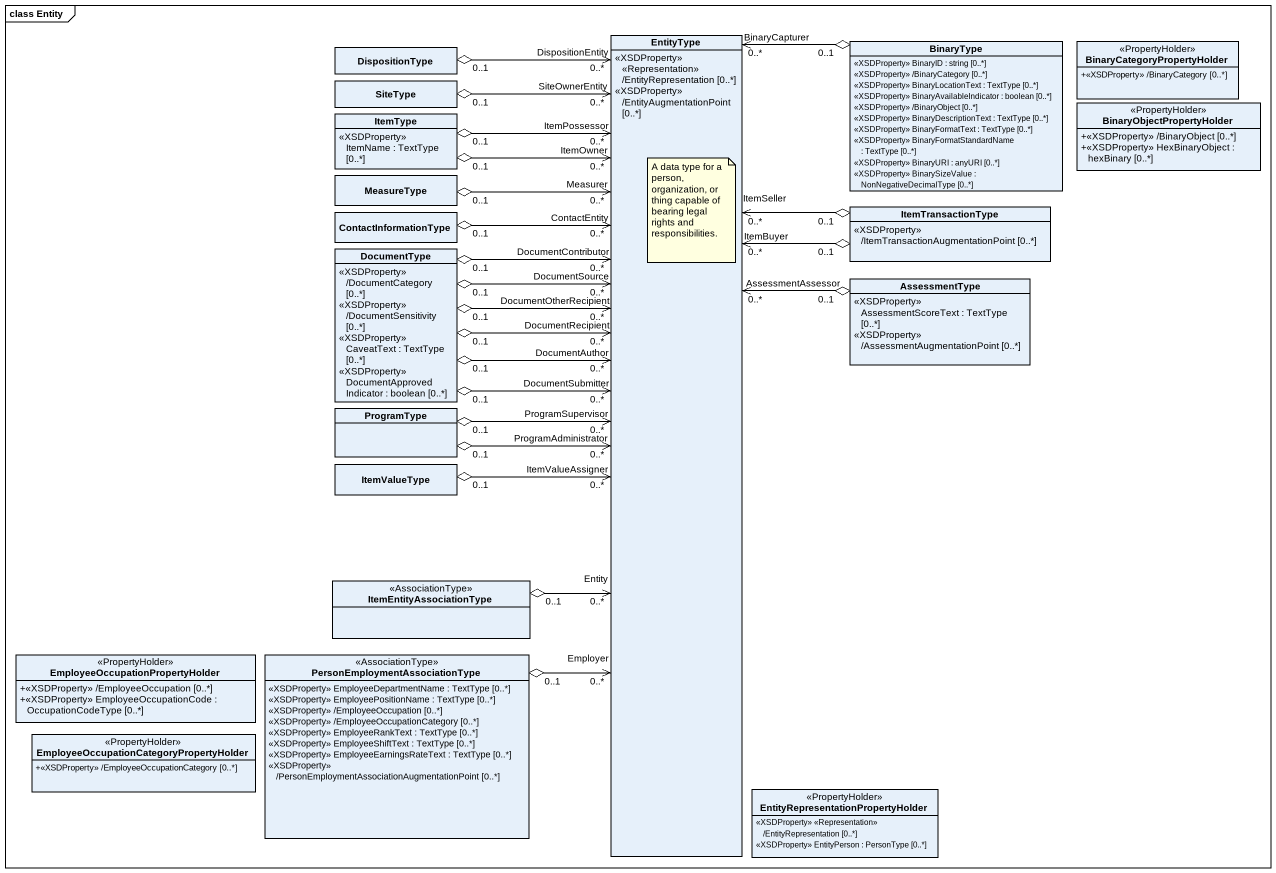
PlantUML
@startuml
mainframe class Entity
hide circle
hide empty members
skinparam classAttributeIconSize 0
class DispositionType
class EntityType {
  <<XSDProperty>> <<Representation>> /EntityRepresentation [0..*]
  <<XSDProperty>> /EntityAugmentationPoint [0..*]
}
class BinaryType {
  <<XSDProperty>> BinaryID : string [0..*]
  <<XSDProperty>> /BinaryCategory [0..*]
  <<XSDProperty>> BinaryLocationText : TextType [0..*]
  <<XSDProperty>> BinaryAvailableIndicator : boolean [0..*]
  <<XSDProperty>> /BinaryObject [0..*]
  <<XSDProperty>> BinaryDescriptionText : TextType [0..*]
  <<XSDProperty>> BinaryFormatText : TextType [0..*]
  <<XSDProperty>> BinaryFormatStandardName : TextType [0..*]
  <<XSDProperty>> BinaryURI : anyURI [0..*]
  <<XSDProperty>> BinarySizeValue : NonNegativeDecimalType [0..*]
}
class BinaryCategoryPropertyHolder <<PropertyHolder>> {
  +<<XSDProperty>> /BinaryCategory [0..*]
}
class SiteType
class BinaryObjectPropertyHolder <<PropertyHolder>> {
  +<<XSDProperty>> /BinaryObject [0..*]
  +<<XSDProperty>> HexBinaryObject : hexBinary [0..*]
}
class ItemType {
  <<XSDProperty>> ItemName : TextType [0..*]
}
class MeasureType
class ContactInformationType
class ItemTransactionType {
  <<XSDProperty>> /ItemTransactionAugmentationPoint [0..*]
}
class DocumentType {
  <<XSDProperty>> /DocumentCategory [0..*]
  <<XSDProperty>> /DocumentSensitivity [0..*]
  <<XSDProperty>> CaveatText : TextType [0..*]
  <<XSDProperty>> DocumentApprovedIndicator : boolean [0..*]
}
class AssessmentType {
  <<XSDProperty>> AssessmentScoreText : TextType [0..*]
  <<XSDProperty>> /AssessmentAugmentationPoint [0..*]
}
class ProgramType
class ItemValueType
class ItemEntityAssociationType <<AssociationType>>
class "EmployeeOccupationPropertyHolder" as EmployeeOccupationPropertyHo <<PropertyHolder>> {
  +<<XSDProperty>> /EmployeeOccupation [0..*]
  +<<XSDProperty>> EmployeeOccupationCode : OccupationCodeType [0..*]
}
class "PersonEmploymentAssociationType" as PersonEmploymentAssociationT <<AssociationType>> {
  <<XSDProperty>> EmployeeDepartmentName : TextType [0..*]
  <<XSDProperty>> EmployeePositionName : TextType [0..*]
  <<XSDProperty>> /EmployeeOccupation [0..*]
  <<XSDProperty>> /EmployeeOccupationCategory [0..*]
  <<XSDProperty>> EmployeeRankText : TextType [0..*]
  <<XSDProperty>> EmployeeShiftText : TextType [0..*]
  <<XSDProperty>> EmployeeEarningsRateText : TextType [0..*]
  <<XSDProperty>> /PersonEmploymentAssociationAugmentationPoint [0..*]
}
class "EmployeeOccupationCategoryPropertyHolder" as EmployeeOccupationCategoryPr <<PropertyHolder>> {
  +<<XSDProperty>> /EmployeeOccupationCategory [0..*]
}
class "EntityRepresentationPropertyHolder" as EntityRepresentationProperty <<PropertyHolder>> {
  <<XSDProperty>> <<Representation>> /EntityRepresentation [0..*]
  <<XSDProperty>> EntityPerson : PersonType [0..*]
}
DispositionType "0..1" o--> "DispositionEntity\n0..*" EntityType
BinaryType "0..1" o--> "BinaryCapturer\n0..*" EntityType
SiteType "0..1" o--> "SiteOwnerEntity\n0..*" EntityType
ItemType "0..1" o--> "ItemOwner\n0..*" EntityType
ItemType "0..1" o--> "ItemPossessor\n0..*" EntityType
MeasureType "0..1" o--> "Measurer\n0..*" EntityType
ContactInformationType "0..1" o--> "ContactEntity\n0..*" EntityType
ItemTransactionType "0..1" o--> "ItemBuyer\n0..*" EntityType
ItemTransactionType "0..1" o--> "ItemSeller\n0..*" EntityType
DocumentType "0..1" o-right-> "DocumentSubmitter\n0..*" EntityType
DocumentType "0..1" o-right-> "DocumentAuthor\n0..*" EntityType
DocumentType "0..1" o-right-> "DocumentRecipient\n0..*" EntityType
DocumentType "0..1" o-right-> "DocumentOtherRecipient\n0..*" EntityType
DocumentType "0..1" o-right-> "DocumentSource\n0..*" EntityType
DocumentType "0..1" o-right-> "DocumentContributor\n0..*" EntityType
AssessmentType "0..1" o-left-> "AssessmentAssessor\n0..*" EntityType
ProgramType "0..1" o-right-> "ProgramAdministrator\n0..*" EntityType
ProgramType "0..1" o-right-> "ProgramSupervisor\n0..*" EntityType
ItemValueType "0..1" o-right-> "ItemValueAssigner\n0..*" EntityType
ItemEntityAssociationType "0..1" o-up-> "Entity\n0..*" EntityType
PersonEmploymentAssociationT "0..1" o-up-> "Employer\n0..*" EntityType
note top of EntityType : A data type for a person, organization, or thing capable of bearing legal rights and responsibilities.
@enduml
